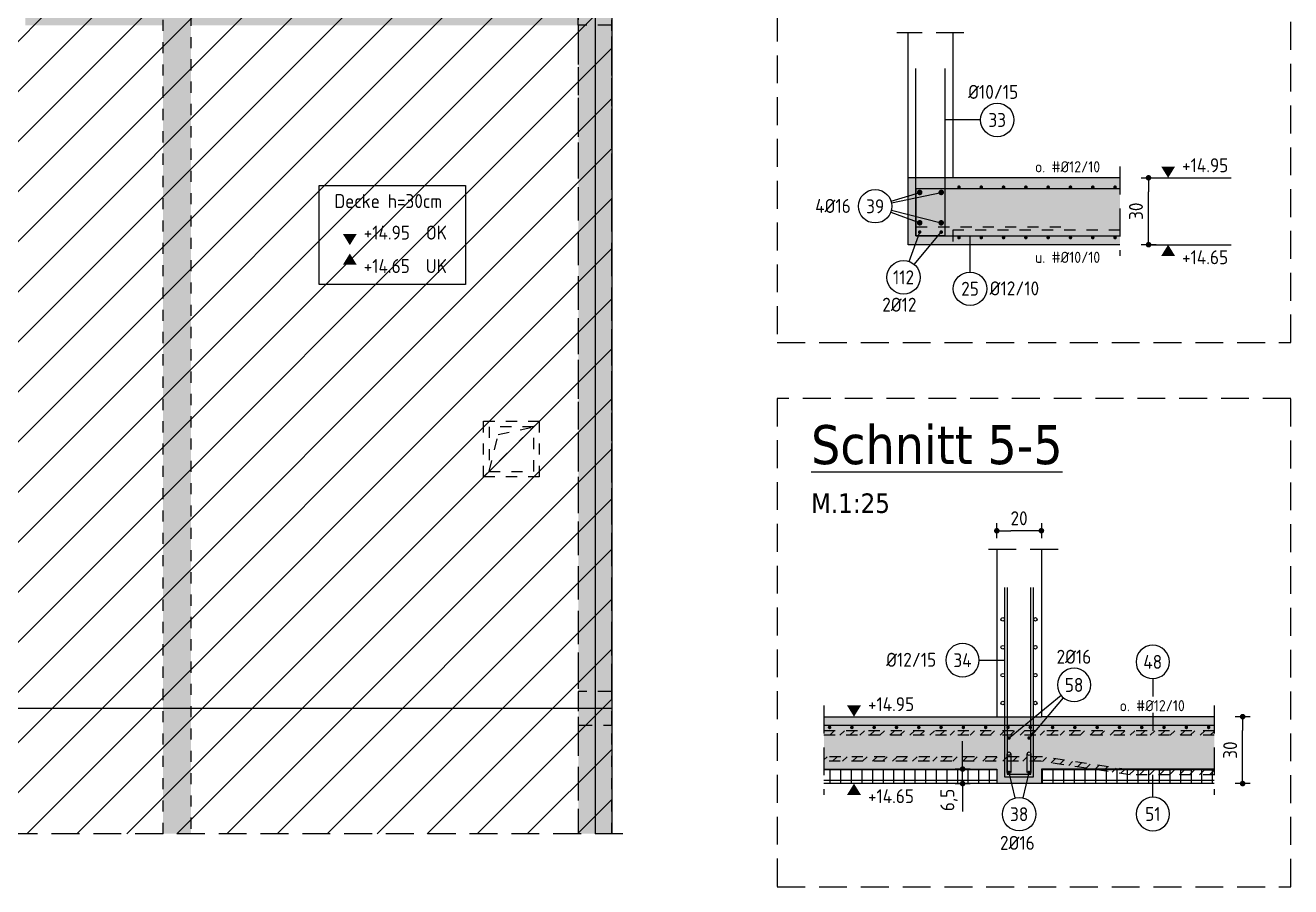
# Model space of a CAD drawing. Extents: x -177 to 93, y -12 to 49.
# Drawn here: x 38.19 to 49.54, y 21.85 to 29.58 of the extents above; entities that cross this region are included whole.
import ezdxf
from ezdxf.enums import TextEntityAlignment as Align

# ---------------------------------------------------------------- set-up
doc = ezdxf.new("R2010")
doc.units = 0
doc.header["$LTSCALE"] = 0.5
for name, pattern in [('AUSGEZOGEN', [1000.01, 1000, 0.01]), ('DASHED', [0.75, 0.5, -0.25]), ('DOT', [0.175, 0.05, -0.125]), ('HIDDEN2', [0.187, 0.125, -0.062]), ('PUNKT', [0.175, 0.05, -0.125]), ('STRICHLINIE', [0.75, 0.5, -0.25]), ('VERDECKT', [0.375, 0.25, -0.125])]:
    doc.linetypes.add(name, pattern=pattern)
for name, color, linetype in [('ACHSEN', 7, 'Continuous'), ('AFU', 7, 'Continuous'), ('BETON', 7, 'Continuous'), ('Brüstung DG', 7, 'Continuous'), ('DD', 7, 'Continuous'), ('DETAIL', 7, 'Continuous'), ('DG', 7, 'Continuous'), ('DRUEBER', 7, 'Continuous'), ('grau_hell', 7, 'Continuous'), ('grau_mittel', 7, 'Continuous'), ('Halbfertigteile', 7, 'Continuous'), ('HILFE', 7, 'Continuous'), ('koten', 7, 'Continuous'), ('MASSE', 7, 'Continuous'), ('OBJEKT', 7, 'Continuous'), ('RND', 7, 'Continuous'), ('TEXT', 7, 'Continuous'), ('VERDECKT', 7, 'Continuous'), ('VERDECKT2', 7, 'Continuous')]:
    doc.layers.add(name, color=color, linetype=linetype)
doc.layers.add('NOPLOT', color=7, linetype='Continuous', plot=False)
doc.styles.add('helv', font='tahoma.ttf')
doc.styles.add('txt', font='isocp.shx')
doc.linetypes.add('AFU_50K', pattern='A,0.15,["/",Standard,S=0.2,R=0,X=-0.01,Y=-0.1],0.07,["/",Standard,S=0.2,R=0,X=-0.01,Y=-0.1],0.15', length=0.37)
doc.dimstyles.new('DOT_I', dxfattribs={"dimscale": 0.5, "dimtxt": 0.25, "dimasz": 0.25, "dimexe": 0.1, "dimexo": 0.3, "dimgap": 0.1, "dimtad": 1, "dimdec": 3, "dimzin": 3, "dimtxsty": 'txt', "dimblk": 'DOT', "dimblk1": 'DOT', "dimblk2": 'DOT', "dimsah": 1, "dimcen": 0.1, "dimse1": 1, "dimse2": 1, "dimazin": 0, "dimtfac": 1, "dimtdec": 4, "dimtix": 1, "dimtmove": 2, "dimatfit": 3, "dimfxl": 0, "dimtvp": 1, "dimtolj": 1, "dimtzin": 0, "dimarcsym": 0})
pattern_1 = [(0, (-74.13047, 77.732794), (0.025, 0.05), [0, -0.05])]

# ---------------------------------------------------------------- blocks, each defined once
blk = doc.blocks.new('okrd_o')
at = {"layer": 'koten', "color": 7, "linetype": 'Continuous'}
blk.add_solid([(-0.125, 0.202), (0.125, 0.202), (0, 0)], dxfattribs=at)
at = {"layer": 'koten', "style": 'txt'}
blk.add_attdef('OKRD', (0.25, 0.1), '', height=0.25, dxfattribs=at)
blk = doc.blocks.new('okrd_u')
at = {"layer": 'koten', "color": 7, "linetype": 'Continuous'}
blk.add_solid([(-0.125, -0.202), (0.125, -0.202), (0, 0)], dxfattribs=at)
at = {"layer": 'koten', "style": 'txt'}
blk.add_attdef('OKRD', (0.25, -0.35), '', height=0.25, dxfattribs=at)
blk = doc.blocks.new('DOT')
at = {"layer": 'MASSE', "color": 7, "linetype": 'Continuous'}
for p, q in [((0, 0), (-1, 0)), ((0, 0.54), (0, -0.54))]:
    blk.add_line(p, q, dxfattribs=at)
at = {"layer": 'MASSE', "color": 7, "linetype": 'Continuous', "const_width": 0.2}
blk.add_lwpolyline([(-0.1, 0, 1), (0.1, 0, 1)], format="xyb", close=True, dxfattribs=at)
blk = doc.blocks.new('*D74')
at = {"layer": 'Defpoints', "color": 0, "linetype": 'AUSGEZOGEN', "transparency": 16777216}
for p in [(48.269, 28.209), (48.269, 28.209), (48.269, 27.609)]:
    blk.add_point(p, dxfattribs=at)
at = {"layer": 'MASSE', "color": 0, "linetype": 'AUSGEZOGEN', "lineweight": -2, "transparency": 16777216}
blk.add_line((48.269, 27.734), (48.269, 28.084), dxfattribs=at)
at = {"layer": 'MASSE', "color": 0, "linetype": 'AUSGEZOGEN', "lineweight": -2, "transparency": 16777216, "xscale": 0.125, "yscale": 0.125, "zscale": 0.125}
for p, rotation in [((48.269, 28.209), 90), ((48.269, 27.609), 270)]:
    blk.add_blockref('DOT', p, dxfattribs=dict(at, rotation=rotation))
at = {"layer": 'MASSE', "color": 0, "linetype": 'AUSGEZOGEN', "transparency": 16777216, "insert": (48.156, 27.909), "char_height": 0.125, "attachment_point": 5, "rotation": 90, "style": 'txt'}
blk.add_mtext('\\A1;30', dxfattribs=at)
blk = doc.blocks.new('RND_HIN')
at = {"layer": 'RND', "color": 7, "linetype": 'Continuous'}
blk.add_circle((0, 0), 0.3, dxfattribs=at)
at = {"layer": 'RND', "color": 7, "linetype": 'Continuous', "style": 'txt'}
blk.add_attdef('POSI', text='', height=0.25, dxfattribs=at).set_placement((0, 0), align=Align.MIDDLE)
blk = doc.blocks.new('*D87')
at = {"layer": 'Defpoints', "color": 0, "linetype": 'AUSGEZOGEN', "transparency": 16777216}
for p in [(46.908, 25.044), (46.908, 25.044), (47.308, 25.044)]:
    blk.add_point(p, dxfattribs=at)
at = {"layer": 'MASSE', "color": 0, "linetype": 'AUSGEZOGEN', "lineweight": -2, "transparency": 16777216}
blk.add_line((47.183, 25.044), (47.033, 25.044), dxfattribs=at)
at = {"layer": 'MASSE', "color": 0, "linetype": 'AUSGEZOGEN', "lineweight": -2, "transparency": 16777216, "xscale": 0.125, "yscale": 0.125, "zscale": 0.125, "rotation": 180}
blk.add_blockref('DOT', (46.908, 25.044), dxfattribs=at)
at = {"layer": 'MASSE', "color": 0, "linetype": 'AUSGEZOGEN', "lineweight": -2, "transparency": 16777216, "xscale": 0.125, "yscale": 0.125, "zscale": 0.125}
blk.add_blockref('DOT', (47.308, 25.044), dxfattribs=at)
at = {"layer": 'MASSE', "color": 0, "linetype": 'AUSGEZOGEN', "transparency": 16777216, "insert": (47.108, 25.156), "char_height": 0.125, "attachment_point": 5, "style": 'txt'}
blk.add_mtext('\\A1;20', dxfattribs=at)
blk = doc.blocks.new('*D88')
at = {"layer": 'Defpoints', "color": 0, "linetype": 'AUSGEZOGEN', "transparency": 16777216}
for p in [(49.113, 23.377), (49.113, 23.377), (49.113, 22.777)]:
    blk.add_point(p, dxfattribs=at)
at = {"layer": 'MASSE', "color": 0, "linetype": 'AUSGEZOGEN', "lineweight": -2, "transparency": 16777216}
blk.add_line((49.113, 22.902), (49.113, 23.252), dxfattribs=at)
at = {"layer": 'MASSE', "color": 0, "linetype": 'AUSGEZOGEN', "lineweight": -2, "transparency": 16777216, "xscale": 0.125, "yscale": 0.125, "zscale": 0.125}
for p, rotation in [((49.113, 23.377), 90), ((49.113, 22.777), 270)]:
    blk.add_blockref('DOT', p, dxfattribs=dict(at, rotation=rotation))
at = {"layer": 'MASSE', "color": 0, "linetype": 'AUSGEZOGEN', "transparency": 16777216, "insert": (49.001, 23.077), "char_height": 0.125, "attachment_point": 5, "rotation": 90, "style": 'txt'}
blk.add_mtext('\\A1;30', dxfattribs=at)
blk = doc.blocks.new('*D89')
at = {"layer": 'Defpoints', "color": 0, "linetype": 'AUSGEZOGEN', "transparency": 16777216}
for p in [(46.601, 22.907), (46.601, 22.907), (46.601, 22.777)]:
    blk.add_point(p, dxfattribs=at)
at = {"layer": 'MASSE', "color": 0, "linetype": 'AUSGEZOGEN', "lineweight": -2, "transparency": 16777216}
for p, q in [((46.601, 23.032), (46.601, 23.157)), ((46.601, 22.777), (46.601, 22.907)), ((46.601, 22.652), (46.601, 22.527))]:
    blk.add_line(p, q, dxfattribs=at)
at = {"layer": 'MASSE', "color": 0, "linetype": 'AUSGEZOGEN', "lineweight": -2, "transparency": 16777216, "xscale": 0.125, "yscale": 0.125, "zscale": 0.125}
for p, rotation in [((46.601, 22.907), 270), ((46.601, 22.777), 90)]:
    blk.add_blockref('DOT', p, dxfattribs=dict(at, rotation=rotation))
at = {"layer": 'MASSE', "color": 0, "linetype": 'AUSGEZOGEN', "transparency": 16777216, "insert": (46.479, 22.63), "char_height": 0.125, "attachment_point": 5, "rotation": 90, "style": 'txt'}
blk.add_mtext('\\A1;6,5', dxfattribs=at)

msp = doc.modelspace()

# ---------------------------------------------------------------- hatches: boundary and pattern name
at = {"layer": 'Brüstung DG', "linetype": 'DOT'}
h = msp.add_hatch(dxfattribs=at)
h.set_pattern_fill('DOTS', color=102, scale=0.8, double=1)
h.set_pattern_definition(pattern_1)
h.paths.add_polyline_path([(43.1545, 22.3263), (43.4545, 22.3263), (43.4545, 37.8263), (4.5295, 37.8263), (4.5295, 36.8613), (4.6895, 36.8613), (4.6895, 37.5263), (43.1545, 37.5263)])
at = {"layer": 'DG', "linetype": 'AUSGEZOGEN'}
h = msp.add_hatch(dxfattribs=at)
h.set_pattern_fill('DOTS', scale=0.8, double=1)
h.set_pattern_definition(pattern_1)
h.paths.add_polyline_path([(34.2295, 23.5763), (34.2295, 25.5513), (36.9295, 25.5513), (36.9295, 25.0863), (37.1795, 25.0863), (37.1795, 25.8013), (33.9795, 25.8013), (33.9795, 23.3263), (37.1795, 23.3263), (37.1795, 24.0363), (36.9295, 24.0363), (36.9295, 23.5763)], flags=17)
h.paths.add_polyline_path([(31.0795, 27.1963), (31.0795, 26.8963), (31.3795, 26.8963), (31.3795, 27.1963)], flags=17)
h.paths.add_polyline_path([(26.7795, 27.1963), (26.4795, 27.1963), (26.4795, 26.8963), (26.7795, 26.8963)], flags=17)
h.paths.add_polyline_path([(23.0295, 27.1963), (22.7295, 27.1963), (22.7295, 26.8963), (23.0295, 26.8963)], flags=17)
h.paths.add_polyline_path([(14.7895, 26.8963), (14.7895, 27.1963), (14.4895, 27.1963), (14.4895, 26.8963)], flags=17)
h.paths.add_polyline_path([(12.2045, 33.9013), (12.2045, 33.6513), (35.8545, 33.6513), (35.8545, 33.9013)])
h.paths.add_polyline_path([(39.4295, 22.3263), (39.6795, 22.3263), (39.6795, 33.9013), (39.4295, 33.9013)])
h.paths.add_polyline_path([(4.4795, 22.3263), (4.6895, 22.3263), (4.6895, 30.7513), (4.4795, 30.7513)])
at = {"layer": 'grau_hell', "linetype": 'AUSGEZOGEN'}
h = msp.add_hatch(dxfattribs=at)
h.set_pattern_fill('ANSI31', color=9, scale=0.1, style=0, double=1)
h.set_pattern_definition([(45, (-9e-14, 40.2461), (-0.2245064, 0.2245064), [])])
h.paths.add_polyline_path([(31.3545, 23.3263), (20.2295, 23.3263), (20.2295, 23.5763), (17.8645, 23.5763), (17.8645, 27.9513), (10.9295, 27.9513), (10.9295, 29.5763), (9.4645, 29.5763), (9.4645, 29.5763), (8.5795, 29.5763), (8.5795, 29.5763), (8.1795, 29.5763), (8.1795, 31.3613), (6.7295, 31.3613), (6.7295, 31.1563), (4.5295, 31.1563), (4.5295, 30.7513), (4.4795, 30.7513), (4.4795, 26.0213), (4.0245, 26.0213), (4.0245, 23.3713), (4.4795, 23.3713), (4.4795, 22.3263), (43.4545, 22.3263), (43.4545, 37.8263), (37.1794, 37.8263), (37.1795, 25.8013), (36.9295, 25.8012), (36.9294, 23.5763), (34.2295, 23.5763), (34.2295, 23.3263)])
at = {"layer": 'grau_mittel'}
h = msp.add_hatch(color=61, dxfattribs=at)
h.paths.add_polyline_path([(43.4545, 37.8263), (36.9295, 37.8263), (36.9295, 29.5763), (37.9945, 29.5763), (37.9945, 29.8263), (37.1795, 29.8263), (37.1795, 37.5263), (39.4295, 37.5263), (39.4295, 29.8263), (39.2795, 29.8263), (39.2795, 29.5763), (39.6795, 29.5763), (39.6795, 37.5263), (43.1545, 37.5263), (43.1545, 32.5113), (43.4545, 32.5113)])
h.paths.add_polyline_path([(43.4545, 32.5113), (43.1545, 32.5113), (43.1545, 30.6413), (43.4545, 30.6413)], flags=17)
h.paths.add_polyline_path([(43.4545, 30.6413), (43.1545, 30.6413), (43.1545, 29.5763), (43.4545, 29.5763)])
h.paths.add_polyline_path([(43.1545, 29.5763), (43.1545, 29.8263), (39.6795, 29.8263), (39.6795, 29.5763)])
h.paths.add_polyline_path([(39.2795, 29.5763), (39.2795, 29.8263), (38.3945, 29.8263), (38.3945, 29.5763)], flags=17)
h.paths.add_polyline_path([(38.3945, 29.8263), (38.1945, 29.8263), (38.1945, 29.5763), (38.3945, 29.5763)], flags=17)
h.paths.add_polyline_path([(43.4545, 29.5763), (43.1545, 29.5763), (43.1545, 23.6013), (43.4545, 23.6013)])
h.paths.add_polyline_path([(43.1545, 23.3013), (43.4545, 23.3013), (43.4545, 23.6013), (43.1545, 23.6013)])
h.paths.add_polyline_path([(4.7545, 25.7212), (4.6895, 25.7212), (4.4045, 25.7212), (4.4045, 23.6712), (4.6895, 23.6712), (4.7545, 23.6712)])
h.paths.add_polyline_path([(4.6895, 37.5263), (8.1795, 37.5263), (8.1795, 29.5763), (8.5795, 29.5763), (8.5795, 29.8263), (8.4295, 29.8263), (8.4295, 37.5263), (10.6795, 37.5263), (10.6795, 29.8263), (9.9145, 29.8263), (9.9145, 29.5763), (10.9295, 29.5763), (10.9295, 37.8263), (4.5295, 37.8263), (4.5295, 30.7513), (4.4795, 30.7513), (4.4795, 26.0212), (4.0245, 26.0212), (4.0245, 25.7212), (4.6895, 25.7212)])
h.paths.add_polyline_path([(4.7545, 29.8263), (4.7545, 29.5763), (8.1795, 29.5763), (8.1795, 29.8263)], flags=17)
h.paths.add_polyline_path([(8.5795, 29.8263), (8.5795, 29.5763), (9.4645, 29.5763), (9.4645, 29.8263)], flags=17)
h.paths.add_polyline_path([(9.4645, 29.8263), (9.4645, 29.5763), (9.7145, 29.5763), (9.7145, 29.8263)], flags=17)
h.paths.add_polyline_path([(10.9295, 29.5763), (10.6795, 29.5763), (10.6795, 27.9513), (10.9295, 27.9513)], flags=17)
h.paths.add_polyline_path([(8.1795, 27.9513), (8.1795, 23.3263), (8.5795, 23.3263), (8.5795, 23.5763), (8.4295, 23.5763), (8.4295, 27.7013), (14.5145, 27.7013), (14.5145, 27.3463), (14.7645, 27.3463), (14.7645, 27.7013), (15.8245, 27.7013), (15.8245, 27.9513)])
h.paths.add_polyline_path([(9.5895, 23.3263), (9.5895, 23.5763), (8.5795, 23.5763), (8.5795, 23.3263)], flags=17)
h.paths.add_polyline_path([(9.5895, 23.3263), (9.7895, 23.3263), (9.7895, 23.5763), (9.5895, 23.5763)])
h.paths.add_polyline_path([(9.9895, 23.5763), (9.9895, 23.3263), (12.9045, 23.3263), (12.9045, 23.5763)], flags=16)
h.paths.add_polyline_path([(13.1045, 23.5763), (13.1045, 23.3263), (13.3545, 23.3263), (13.3545, 23.5763)], flags=16)
h.paths.add_polyline_path([(13.3545, 23.5763), (13.3545, 23.3263), (14.3645, 23.3263), (14.3645, 23.5763)], flags=16)
h.paths.add_polyline_path([(14.5145, 23.5763), (14.3645, 23.5763), (14.3645, 23.3263), (14.9145, 23.3263), (14.9145, 23.5763), (14.7645, 23.5763), (14.7645, 26.2613), (16.1245, 26.2613), (16.1245, 26.5113), (14.7645, 26.5113), (14.7645, 27.1963), (14.5145, 27.1963)])
h.paths.add_polyline_path([(14.9145, 23.5763), (14.9145, 23.3263), (15.9245, 23.3263), (15.9245, 23.5763)], flags=16)
h.paths.add_polyline_path([(15.9245, 23.3263), (16.1745, 23.3263), (16.1745, 23.5763), (15.9245, 23.5763)])
h.paths.add_polyline_path([(16.5795, 27.7013), (16.5795, 27.9513), (16.2245, 27.9513), (16.2245, 27.7013)])
h.paths.add_polyline_path([(17.4645, 27.7013), (17.4645, 27.9513), (16.5795, 27.9513), (16.5795, 27.7013)])
h.paths.add_polyline_path([(18.7795, 27.7013), (18.7795, 23.5763), (16.3745, 23.5763), (16.3745, 23.3263), (20.5295, 23.3263), (20.5295, 23.5763), (19.0295, 23.5763), (19.0295, 27.7013), (19.9795, 27.7013), (19.9795, 26.9213), (21.3545, 26.9213), (21.3545, 27.1713), (20.2295, 27.1713), (20.2295, 27.9513), (17.4645, 27.9513), (17.4645, 27.7013)])
h.paths.add_polyline_path([(16.3245, 26.5113), (16.3245, 26.2613), (17.8645, 26.2613), (17.8645, 26.5113)])
h.paths.add_polyline_path([(20.7295, 23.5763), (20.7295, 23.3263), (29.9045, 23.3263), (29.9045, 23.5763)])
h.paths.add_polyline_path([(25.1045, 26.9213), (25.1045, 27.1713), (22.7545, 27.1713), (22.7545, 26.9213)])
h.paths.add_polyline_path([(28.6545, 26.9213), (28.6545, 27.1713), (26.5045, 27.1713), (26.5045, 26.9213)])
h.paths.add_polyline_path([(30.0545, 27.1713), (30.0545, 26.9213), (31.3545, 26.9213), (31.3545, 27.7013), (32.7345, 27.7013), (32.7345, 27.9513), (31.1045, 27.9513), (31.1045, 27.1713)])
h.paths.add_polyline_path([(31.3545, 25.3513), (31.1045, 25.3513), (31.1045, 23.5763), (30.1045, 23.5763), (30.1045, 23.3263), (31.5045, 23.3263), (31.5045, 23.5763), (31.3545, 23.5763)])
h.paths.add_polyline_path([(32.3895, 23.3263), (32.3895, 23.5763), (31.5045, 23.5763), (31.5045, 23.3263)])
h.paths.add_polyline_path([(32.3895, 23.5763), (32.3895, 23.3263), (33.0945, 23.3263), (33.0945, 23.5763)], flags=17)
h.paths.add_polyline_path([(33.6945, 23.5763), (33.6945, 23.3263), (37.1795, 23.3263), (37.1795, 24.0363), (36.9295, 24.0363), (36.9295, 23.5763), (34.2295, 23.5763), (34.2295, 25.5513), (36.9295, 25.5513), (36.9295, 25.0863), (37.1795, 25.0863), (37.1795, 25.3363), (37.0995, 25.3363), (37.0995, 25.4863), (37.1795, 25.4863), (37.1795, 25.951), (36.9295, 25.951), (36.9295, 25.8013), (32.3895, 25.8013), (32.3895, 25.5513), (33.9795, 25.5513), (33.9795, 23.5763)])
h.paths.add_polyline_path([(36.9295, 25.0863), (36.9295, 24.0363), (37.1795, 24.0363), (37.1795, 25.0863)], flags=17)
h.paths.add_polyline_path([(36.9295, 25.951), (37.1795, 25.951), (37.1795, 26.836), (36.9295, 26.836)])
h.paths.add_polyline_path([(37.1795, 27.1013), (36.9295, 27.1013), (36.9295, 26.836), (37.1795, 26.836)])
h.paths.add_polyline_path([(36.6295, 27.9513), (36.6295, 27.7013), (37.1795, 27.7013), (37.1795, 27.9513)])
h.paths.add_polyline_path([(36.0294, 27.7013), (36.0294, 27.9513), (33.3345, 27.9513), (33.3345, 27.7013)])
h.paths.add_polyline_path([(32.3895, 25.5513), (32.3895, 25.8013), (31.5045, 25.8013), (31.5045, 25.5513)])
h.paths.add_polyline_path([(31.5045, 25.5513), (31.5045, 25.8013), (31.3545, 25.8013), (31.3545, 26.7213), (31.1045, 26.7213), (31.1045, 25.5513)])
h.paths.add_polyline_path([(37.1795, 29.5763), (36.9295, 29.5763), (36.9295, 28.5013), (37.1795, 28.5013)])
h.paths.add_polyline_path([(34.2295, 29.6313), (34.4795, 29.6313), (34.4795, 30.3263), (34.2295, 30.3263)])
h.paths.add_polyline_path([(32.3795, 30.3263), (32.1295, 30.3263), (32.1295, 29.6313), (32.3795, 29.6313)])
h.paths.add_polyline_path([(30.4795, 30.2263), (30.4795, 29.6313), (30.7295, 29.6313), (30.7295, 30.4763), (29.7045, 30.4763), (29.7045, 32.1213), (29.4045, 32.1213), (29.4045, 30.4763), (28.3795, 30.4763), (28.3795, 29.6313), (28.6295, 29.6313), (28.6295, 30.2263)])
h.paths.add_polyline_path([(29.4045, 32.3213), (29.7045, 32.3213), (29.7045, 35.4713), (29.4045, 35.4713)])
h.paths.add_polyline_path([(29.7045, 36.3663), (29.4045, 36.3663), (29.4045, 35.6713), (29.7045, 35.6713)])
h.paths.add_polyline_path([(29.7045, 36.3663), (29.7045, 36.3763), (29.4045, 36.3763), (29.4045, 36.3663)])
h.paths.add_polyline_path([(29.7045, 37.1763), (29.7045, 37.3763), (29.4045, 37.3763), (29.4045, 37.1763)])
h.paths.add_polyline_path([(29.4045, 37.3763), (29.7045, 37.3763), (29.7045, 37.8263), (29.4045, 37.8263)])
h.paths.add_polyline_path([(29.7045, 37.8263), (29.7045, 37.5263), (36.9295, 37.5263), (36.9295, 37.8263)])
h.paths.add_polyline_path([(22.2045, 37.8263), (22.2045, 37.5263), (29.4045, 37.5263), (29.4045, 37.8263)])
h.paths.add_polyline_path([(21.9045, 37.8263), (21.9045, 37.5263), (22.2045, 37.5263), (22.2045, 37.8263)])
h.paths.add_polyline_path([(14.7045, 37.8263), (14.7045, 37.5263), (21.9045, 37.5263), (21.9045, 37.8263)])
h.paths.add_polyline_path([(14.7045, 37.8263), (14.4045, 37.8263), (14.4045, 37.5263), (14.7045, 37.5263)])
h.paths.add_polyline_path([(10.9295, 37.8263), (10.9295, 37.5263), (14.4045, 37.5263), (14.4045, 37.8263)])
h.paths.add_polyline_path([(13.6295, 30.3263), (13.3795, 30.3263), (13.3795, 29.6313), (13.6295, 29.6313)])
h.paths.add_polyline_path([(15.7295, 30.3263), (15.4795, 30.3263), (15.4795, 29.6313), (15.7295, 29.6313)])
h.paths.add_polyline_path([(17.3795, 30.3263), (17.1295, 30.3263), (17.1295, 29.6313), (17.3795, 29.6313)])
h.paths.add_polyline_path([(19.4795, 30.3263), (19.2295, 30.3263), (19.2295, 29.6313), (19.4795, 29.6313)])
h.paths.add_polyline_path([(20.8795, 29.6313), (21.1295, 29.6313), (21.1295, 30.3263), (20.8795, 30.3263)])
h.paths.add_polyline_path([(22.9795, 29.6313), (23.2295, 29.6313), (23.2295, 30.3263), (22.9795, 30.3263)])
h.paths.add_polyline_path([(24.8795, 30.3263), (24.6295, 30.3263), (24.6295, 29.6313), (24.8795, 29.6313)])
h.paths.add_polyline_path([(26.7295, 29.6313), (26.9795, 29.6313), (26.9795, 30.3263), (26.7295, 30.3263)])
h.paths.add_polyline_path([(43.1545, 22.3263), (43.4545, 22.3263), (43.4545, 23.3013), (43.1545, 23.3013)])
h.paths.add_polyline_path([(4.4795, 22.3263), (4.6895, 22.3263), (4.6895, 23.6712), (4.0245, 23.6712), (4.0245, 23.3712), (4.4795, 23.3712)])
for points in [[(48.0128, 27.6088), (48.0128, 28.2088), (46.5128, 28.2088), (46.1128, 28.2088), (46.1128, 27.6088)], [(46.9076, 23.3766), (45.3576, 23.3766), (45.3576, 22.9066), (46.9076, 22.9066), (46.9076, 22.7766), (47.3076, 22.7766), (47.3076, 22.9066), (48.8576, 22.9066), (48.8576, 23.3766), (47.3076, 23.3766)]]:
    msp.add_hatch(color=61, dxfattribs=at).paths.add_polyline_path(points)
at = {"layer": 'Halbfertigteile', "linetype": 'AUSGEZOGEN', "transparency": 33554687}
h = msp.add_hatch(dxfattribs=at)
h.set_pattern_fill('ANSI37', color=171, scale=0.03, angle=135, style=0)
h.set_pattern_definition([(180, (33.03176, 24.23705), (-7e-18, -0.09525), []), (270, (33.03176, 24.23705), (0.09525, -2e-17), [])])
h.paths.add_polyline_path([(48.8576, 22.9066), (47.3076, 22.9066), (47.3076, 22.7766), (48.8576, 22.7766)])
h.paths.add_polyline_path([(46.9076, 22.9066), (45.3576, 22.9066), (45.3576, 22.7766), (46.9076, 22.7766)])
at = {"layer": 'RND', "linetype": 'AUSGEZOGEN'}
h = msp.add_hatch(dxfattribs=at)
h.set_pattern_fill('ANSI31', color=102, scale=0.02, double=1)
h.set_pattern_definition([(45, (5.377625, 1.496505), (-0.04490128, 0.04490128), [])])
h.paths.add_polyline_path([(45.3576, 23.2498), (48.8576, 23.2498), (48.8576, 23.2098), (45.3576, 23.2098)])
h = msp.add_hatch(dxfattribs=at)
h.set_pattern_fill('ANSI31', color=102, scale=0.02, double=1)
h.set_pattern_definition([(45, (51.40683, -8.05011), (-0.04490128, 0.04490128), [])])
h.paths.add_polyline_path([(45.3576, 23.0166), (45.3576, 22.9766), (47.3036, 22.9766), (48.1036, 22.8566), (48.8576, 22.8566), (48.8576, 22.8966), (48.1076, 22.8966), (47.3076, 23.0166)])

# ---------------------------------------------------------------- linework, layer by layer
at = {"layer": 'ACHSEN', "color": 140, "linetype": 'AUSGEZOGEN'}
for p, q in [((43.3045, 39.8263), (43.3045, 22.3263)), ((43.4545, 23.4513), (2.2545, 23.4513))]:
    msp.add_line(p, q, dxfattribs=at)
at = {"layer": 'AFU', "color": 8, "linetype": 'AFU_50K'}
for p, q in [((46.5128, 28.2088), (46.1128, 28.2088)), ((46.9076, 23.3766), (47.3076, 23.3766))]:
    msp.add_line(p, q, dxfattribs=at)
at = {"layer": 'BETON', "color": 6, "linetype": 'AUSGEZOGEN'}
for p, q in [((43.4545, 37.8263), (43.4545, 22.3263)), ((46.1128, 27.6088), (46.1128, 29.5088)), ((46.5128, 29.5088), (46.5128, 28.2088)), ((48.0128, 28.2088), (46.5128, 28.2088)), ((48.0128, 27.6088), (46.1128, 27.6088)), ((46.9076, 24.8766), (46.9076, 23.3766)), ((47.3076, 24.8766), (47.3076, 23.3766)), ((45.3576, 23.3766), (46.9076, 23.3766)), ((48.8576, 23.3766), (47.3076, 23.3766)), ((45.3576, 22.9066), (46.9076, 22.9066)), ((46.9076, 22.9066), (46.9076, 22.7766)), ((48.8576, 22.9066), (47.3076, 22.9066)), ((47.3076, 22.9066), (47.3076, 22.7766)), ((48.8576, 22.7766), (45.3576, 22.7766))]:
    msp.add_line(p, q, dxfattribs=at)
at = {"layer": 'Brüstung DG', "color": 102, "linetype": 'PUNKT', "lineweight": -2}
for points in [[(43.4545, 22.3263), (43.4545, 37.8263), (4.5295, 37.8263), (4.5295, 36.8613), (4.5295, 36.8613), (4.5295, 36.8613), (4.6895, 36.8613)], [(4.6895, 36.8613), (4.6895, 36.8613), (4.6895, 36.8613), (4.6895, 37.5263), (43.1545, 37.5263), (43.1545, 22.3263)]]:
    msp.add_lwpolyline(points, dxfattribs=at)
at = {"layer": 'DD', "color": 7, "linetype": 'HIDDEN2'}
for p, q in [((42.3545, 25.5763), (42.4361, 25.906)), ((42.4361, 25.906), (42.7545, 25.9763))]:
    msp.add_line(p, q, dxfattribs=at)
msp.add_lwpolyline([(42.3545, 25.5763), (42.7545, 25.5763), (42.7545, 25.9763), (42.3545, 25.9763)], close=True, dxfattribs=at)
at = {"layer": 'DETAIL', "color": 102, "linetype": 'STRICHLINIE'}
for points in [[(44.939, 31.182), (44.939, 26.7321), (49.544, 26.7321), (49.544, 31.182)], [(44.939, 26.2302), (44.939, 21.8524), (49.544, 21.8524), (49.544, 26.2302)]]:
    msp.add_lwpolyline(points, close=True, dxfattribs=at)
at = {"layer": 'DG', "color": 7, "linetype": 'PUNKT', "lineweight": -2}
for p, q in [((39.6795, 36.2713), (39.6795, 22.3263)), ((39.4295, 22.3263), (39.4295, 36.0713))]:
    msp.add_line(p, q, dxfattribs=at)
at = {"layer": 'DRUEBER', "color": 7, "linetype": 'DOT'}
for p, q in [((48.0128, 27.7388), (46.5128, 27.7388)), ((46.5128, 27.7388), (46.5128, 27.6088))]:
    msp.add_line(p, q, dxfattribs=at)
at = {"layer": 'DRUEBER', "color": 7, "linetype": 'PUNKT'}
msp.add_line((42.3045, 25.5263), (42.8045, 26.0263), dxfattribs=at)
msp.add_lwpolyline([(42.3045, 26.0263), (42.8045, 26.0263), (42.8045, 25.5263), (42.3045, 25.5263)], close=True, dxfattribs=at)
at = {"layer": 'HILFE', "color": 102, "linetype": 'DASHED'}
for p, q in [((46.6128, 29.5088), (46.0128, 29.5088)), ((48.0128, 28.3088), (48.0128, 27.5088)), ((47.4576, 24.8766), (46.8076, 24.8766)), ((45.3576, 23.4766), (45.3576, 22.6766)), ((48.8576, 23.4766), (48.8576, 22.6766)), ((43.5545, 22.3263), (2.7545, 22.3263))]:
    msp.add_line(p, q, dxfattribs=at)
at = {"layer": 'HILFE', "color": 102, "linetype": 'AUSGEZOGEN'}
for p, q in [((48.2686, 28.2088), (49.0108, 28.2088)), ((48.2686, 27.6088), (49.0108, 27.6088))]:
    msp.add_line(p, q, dxfattribs=at)
at = {"layer": 'NOPLOT', "color": 191, "linetype": 'Continuous'}
msp.add_lwpolyline([(47.0016, 24.5366), (47.0016, 22.8606), (47.2136, 22.8606), (47.2136, 24.5366)], dxfattribs=at)
at = {"layer": 'OBJEKT', "color": 1, "linetype": 'AUSGEZOGEN'}
msp.add_lwpolyline([(40.8307, 28.141), (42.1425, 28.141), (42.1425, 27.2519), (40.8307, 27.2519)], close=True, dxfattribs=at)
at = {"layer": 'RND', "color": 102, "linetype": 'AUSGEZOGEN'}
for p, q in [((46.7618, 28.7274), (46.4428, 28.7274)), ((45.9603, 27.9982), (46.2165, 28.0777)), ((45.9639, 27.9844), (46.4095, 28.0777)), ((45.9576, 27.9015), (46.2165, 27.8053)), ((45.9625, 27.9173), (46.4095, 27.8053)), ((46.122, 27.4576), (46.2165, 27.7222)), ((46.1676, 27.4317), (46.4095, 27.7222)), ((46.6678, 27.3639), (46.6678, 27.6888)), ((46.7505, 23.8834), (46.9776, 23.8834)), ((48.3066, 23.7182), (48.3066, 23.5569)), ((47.485, 23.5668), (47.0176, 23.1856)), ((47.5042, 23.5472), (47.1976, 23.1856)), ((48.3066, 23.4118), (48.3066, 23.2498)), ((47.0732, 22.6483), (47.0176, 22.8766)), ((47.1433, 22.6485), (47.1976, 22.8766)), ((48.308, 22.6541), (48.308, 22.8566))]:
    msp.add_line(p, q, dxfattribs=at)
at = {"layer": 'RND', "color": 1, "linetype": 'HIDDEN2'}
for p, q in [((48.8576, 23.2498), (45.3576, 23.2498)), ((48.8576, 23.2098), (45.3576, 23.2098))]:
    msp.add_line(p, q, dxfattribs=at)
at = {"layer": 'RND', "color": 7, "linetype": 'AUSGEZOGEN'}
for p, q in [((47.0016, 22.8766), (47.0016, 23.0446)), ((47.0336, 23.0446), (47.0336, 22.8766)), ((47.1816, 22.8766), (47.1816, 23.0446)), ((47.2136, 23.0446), (47.2136, 22.8766))]:
    msp.add_line(p, q, dxfattribs=at)
at = {"layer": 'RND', "color": 1, "linetype": 'AUSGEZOGEN'}
for points in [[(46.4428, 29.1888), (46.4428, 27.6888), (46.1828, 27.6888), (46.1828, 29.1888)], [(48.0128, 28.1088), (46.1828, 28.1088), (46.1828, 27.6888), (48.0128, 27.6888)], [(46.9776, 24.5366), (46.9776, 22.8366), (47.2376, 22.8366), (47.2376, 24.5366)], [(48.8576, 23.2966), (45.3576, 23.2966)]]:
    msp.add_lwpolyline(points, dxfattribs=at)
at = {"layer": 'RND', "color": 1, "linetype": 'DOT'}
msp.add_lwpolyline([(48.0128, 28.1088), (46.1828, 28.1088), (46.1828, 27.7688), (47.4828, 27.7688)], dxfattribs=at)
at = {"layer": 'RND', "color": 7, "linetype": 'AUSGEZOGEN'}
for points, const_width in [([(46.204, 28.0777, 1), (46.229, 28.0777, 1)], 0.025), ([(46.397, 28.0777, 1), (46.422, 28.0777, 1)], 0.025), ([(46.5607, 28.1248, 1), (46.5767, 28.1248, 1)], 0.016), ([(46.7607, 28.1248, 1), (46.7767, 28.1248, 1)], 0.016), ([(46.9607, 28.1248, 1), (46.9767, 28.1248, 1)], 0.016), ([(47.1607, 28.1248, 1), (47.1767, 28.1248, 1)], 0.016), ([(47.3607, 28.1248, 1), (47.3767, 28.1248, 1)], 0.016), ([(47.5607, 28.1248, 1), (47.5767, 28.1248, 1)], 0.016), ([(47.7607, 28.1248, 1), (47.7767, 28.1248, 1)], 0.016), ([(47.9607, 28.1248, 1), (47.9767, 28.1248, 1)], 0.016), ([(46.204, 27.8053, 1), (46.229, 27.8053, 1)], 0.025), ([(46.397, 27.8053, 1), (46.422, 27.8053, 1)], 0.025), ([(46.2085, 27.7222, 1), (46.2245, 27.7222, 1)], 0.016), ([(46.4015, 27.7222, 1), (46.4175, 27.7222, 1)], 0.016), ([(46.5607, 27.6728, -1), (46.5767, 27.6728, -1)], 0.016), ([(46.7607, 27.6728, -1), (46.7767, 27.6728, -1)], 0.016), ([(46.9607, 27.6728, -1), (46.9767, 27.6728, -1)], 0.016), ([(47.1607, 27.6728, -1), (47.1767, 27.6728, -1)], 0.016), ([(47.3607, 27.6728, -1), (47.3767, 27.6728, -1)], 0.016), ([(47.5607, 27.6728, -1), (47.5767, 27.6728, -1)], 0.016), ([(47.7607, 27.6728, -1), (47.7767, 27.6728, -1)], 0.016), ([(47.9607, 27.6728, -1), (47.9767, 27.6728, -1)], 0.016), ([(45.4162, 23.2806, 1), (45.4002, 23.2806, 1)], 0.016), ([(45.6162, 23.2806, 1), (45.6002, 23.2806, 1)], 0.016), ([(45.8162, 23.2806, 1), (45.8002, 23.2806, 1)], 0.016), ([(46.0162, 23.2806, 1), (46.0002, 23.2806, 1)], 0.016), ([(46.2162, 23.2806, 1), (46.2002, 23.2806, 1)], 0.016), ([(46.4162, 23.2806, 1), (46.4002, 23.2806, 1)], 0.016), ([(46.6162, 23.2806, 1), (46.6002, 23.2806, 1)], 0.016), ([(46.8162, 23.2806, 1), (46.8002, 23.2806, 1)], 0.016), ([(47.0162, 23.2806, 1), (47.0002, 23.2806, 1)], 0.016), ([(47.2162, 23.2806, 1), (47.2002, 23.2806, 1)], 0.016), ([(47.4162, 23.2806, 1), (47.4002, 23.2806, 1)], 0.016), ([(47.6162, 23.2806, 1), (47.6002, 23.2806, 1)], 0.016), ([(47.8162, 23.2806, 1), (47.8002, 23.2806, 1)], 0.016), ([(48.0162, 23.2806, 1), (48.0002, 23.2806, 1)], 0.016), ([(48.2162, 23.2806, 1), (48.2002, 23.2806, 1)], 0.016), ([(48.4162, 23.2806, 1), (48.4002, 23.2806, 1)], 0.016), ([(48.6162, 23.2806, 1), (48.6002, 23.2806, 1)], 0.016), ([(48.8162, 23.2806, 1), (48.8002, 23.2806, 1)], 0.016), ([(47.0096, 23.1856, 1), (47.0256, 23.1856, 1)], 0.016), ([(47.1896, 23.1856, 1), (47.2056, 23.1856, 1)], 0.016), ([(47.0096, 22.8766, 1), (47.0256, 22.8766, 1)], 0.016), ([(47.1896, 22.8766, 1), (47.2056, 22.8766, 1)], 0.016)]:
    msp.add_lwpolyline(points, format="xyb", close=True, dxfattribs=dict(at, const_width=const_width))
at = {"layer": 'RND', "color": 1, "linetype": 'HIDDEN2'}
for points in [[(48.8576, 22.8966), (48.1076, 22.8966), (47.3076, 23.0166), (45.3576, 23.0166)], [(48.8576, 22.8566), (48.1036, 22.8566), (47.3036, 22.9766), (45.3576, 22.9766)]]:
    msp.add_lwpolyline(points, dxfattribs=at)
at = {"layer": 'RND', "color": 7, "linetype": 'AUSGEZOGEN'}
for centre in [(46.9616, 24.2494), (47.2536, 24.2494), (46.9616, 23.9994), (47.2536, 23.9994), (46.9616, 23.7494), (47.2536, 23.7494), (46.9616, 23.4994), (47.2536, 23.4994), (47.0176, 23.0446), (47.1976, 23.0446)]:
    msp.add_circle(centre, 0.016, dxfattribs=at)
at = {"layer": 'VERDECKT', "color": 7, "linetype": 'VERDECKT', "lineweight": -2}
for points in [[(43.1545, 30.6413), (43.4545, 30.6413), (43.4545, 29.5763), (43.1545, 29.5763)], [(43.4545, 23.6013), (43.1545, 23.6013), (43.1545, 23.3013), (43.4545, 23.3013)]]:
    msp.add_lwpolyline(points, close=True, dxfattribs=at)
at = {"layer": 'VERDECKT2', "color": 7, "linetype": 'STRICHLINIE'}
for p, q in [((43.1545, 29.5763), (43.1545, 23.6013)), ((43.4545, 23.6013), (43.4545, 29.5763)), ((43.1545, 23.3013), (43.1545, 22.3263)), ((43.4545, 23.3013), (43.4545, 22.3263))]:
    msp.add_line(p, q, dxfattribs=at)

# ---------------------------------------------------------------- block references
at = {"layer": 'koten', "color": 7, "linetype": 'AUSGEZOGEN', "xscale": 0.5, "yscale": 0.5, "zscale": 0.5}
for name, p, values in [('okrd_o', (48.4448, 28.2088), {'OKRD': '+14.95'}), ('okrd_u', (48.4448, 27.6088), {'OKRD': '+14.65'}), ('okrd_o', (45.6271, 23.3766), {'OKRD': '+14.95'}), ('okrd_u', (45.6271, 22.7766), {'OKRD': '+14.65'})]:
    msp.add_blockref(name, p, dxfattribs=at).add_auto_attribs(values)
at = {"layer": 'koten', "color": 6, "linetype": 'AUSGEZOGEN', "xscale": 0.5, "yscale": 0.5, "zscale": 0.5}
for name, p, values in [('okrd_o', (41.1049, 27.6049), {'OKRD': '+14.95  OK'}), ('okrd_u', (41.1049, 27.5299), {'OKRD': '+14.65  UK'})]:
    msp.add_blockref(name, p, dxfattribs=at).add_auto_attribs(values)
at = {"layer": 'RND', "color": 7, "linetype": 'AUSGEZOGEN', "xscale": 0.5, "yscale": 0.5, "zscale": 0.5}
for p, values in [((46.9118, 28.7274), {'POSI': '33'}), ((45.817, 27.9537), {'POSI': '39'}), ((46.0716, 27.3164), {'POSI': '112'}), ((46.6678, 27.2139), {'POSI': '25'}), ((47.1087, 22.5026), {'POSI': '38'})]:
    msp.add_blockref('RND_HIN', p, dxfattribs=at).add_auto_attribs(values)
at = {"layer": 'RND', "color": 7, "linetype": 'AUSGEZOGEN'}
ref = msp.add_blockref('RND_HIN', (46.6005, 23.8834), dxfattribs=dict(at, xscale=-0.5, yscale=0.5, zscale=0.5))
ref.add_attrib('POSI', '34', dxfattribs={"color": 7, "linetype": 'Continuous', "height": 0.125, "style": 'txt'}).set_placement((46.6005, 23.8834), align=Align.MIDDLE)
ref = msp.add_blockref('RND_HIN', (48.3066, 23.8682), dxfattribs=dict(at, xscale=-0.5, yscale=0.5, zscale=0.5))
ref.add_attrib('POSI', '48', dxfattribs={"color": 7, "linetype": 'Continuous', "height": 0.125, "style": 'txt'}).set_placement((48.3066, 23.8682), align=Align.MIDDLE)
ref = msp.add_blockref('RND_HIN', (47.6012, 23.6616), dxfattribs=dict(at, xscale=-0.5, yscale=0.5, zscale=0.5))
ref.add_attrib('POSI', '58', dxfattribs={"color": 7, "linetype": 'Continuous', "height": 0.125, "style": 'txt'}).set_placement((47.6012, 23.6616), align=Align.MIDDLE)
ref = msp.add_blockref('RND_HIN', (48.308, 22.5041), dxfattribs=dict(at, xscale=-0.5, yscale=0.5, zscale=0.5))
ref.add_attrib('POSI', '51', dxfattribs={"color": 7, "linetype": 'Continuous', "height": 0.125, "style": 'txt'}).set_placement((48.308, 22.5041), align=Align.MIDDLE)

# ---------------------------------------------------------------- texts
at = {"layer": 'TEXT', "color": 7, "linetype": 'AUSGEZOGEN', "style": 'txt'}
for s, height, p in [('%%C10/15', 0.125, (46.6508, 28.9167)), ('o. #%%C12/10', 0.1, (47.2507, 28.2577)), ('4%%C16', 0.125, (45.279, 27.8939)), ('u. #%%c10/10', 0.1, (47.2507, 27.4459)), ('%%C12/10', 0.125, (46.8438, 27.1548)), ('2%%C12', 0.125, (45.8805, 27.0084)), ('%%C12/15', 0.125, (45.9154, 23.8246)), ('2%%C16', 0.125, (47.4441, 23.8517)), ('o. #%%C12/10', 0.1, (48.0098, 23.4255)), ('2%%C16', 0.125, (46.9364, 22.1828))]:
    msp.add_text(s, height=height, dxfattribs=at).set_placement(p)
at = {"layer": 'TEXT', "color": 1, "linetype": 'AUSGEZOGEN'}
for s, height, style, p in [('Decke h=30cm', 0.125, 'txt', (40.9668, 27.9378)), ('M.1:25', 0.175, 'helv', (45.242, 25.2039))]:
    msp.add_text(s, height=height, dxfattribs=dict(at, style=style)).set_placement(p)
at = {"layer": 'TEXT', "color": 5, "linetype": 'AUSGEZOGEN', "style": 'helv'}
msp.add_text('%%USchnitt 5-5', height=0.35, dxfattribs=at).set_placement((45.242, 25.6414))

# ---------------------------------------------------------------- dimensions: what is measured, and where the dimension line sits
at = {"layer": 'MASSE', "color": 7, "linetype": 'AUSGEZOGEN'}
for base, p1, p2, picture, middle in [((48.2686, 28.2088), (48.2686, 27.6088), (48.2686, 28.2088), '*D74', (48.1561, 27.9088)), ((49.1134, 23.3766), (49.1134, 22.7766), (49.1134, 23.3766), '*D88', (49.0009, 23.0766))]:
    dim = msp.add_linear_dim(base=base, p1=p1, p2=p2, angle=90, dimstyle='DOT_I', override={"dimdec": 0, "dimlfac": 50}, dxfattribs=at)
    dim.commit()
    dim.dimension.update_dxf_attribs({"geometry": picture, "text_midpoint": middle})
dim = msp.add_linear_dim(base=(46.9076, 25.0437), p1=(47.3076, 25.0437), p2=(46.9076, 25.0437), dimstyle='DOT_I', override={"dimdec": 0, "dimlfac": 50}, dxfattribs=at)
dim.commit()
dim.dimension.update_dxf_attribs({"geometry": '*D87', "text_midpoint": (47.1076, 25.1562)})
dim = msp.add_linear_dim(base=(46.6012, 22.9066), p1=(46.6012, 22.7766), p2=(46.6012, 22.9066), angle=90, dimstyle='DOT_I', override={"dimdec": 1, "dimlfac": 50}, dxfattribs=at)
dim.commit()
dim.dimension.update_dxf_attribs({"geometry": '*D89', "text_midpoint": (46.4793, 22.6303), "dimtype": 160})

doc.saveas('drawing.dxf')
